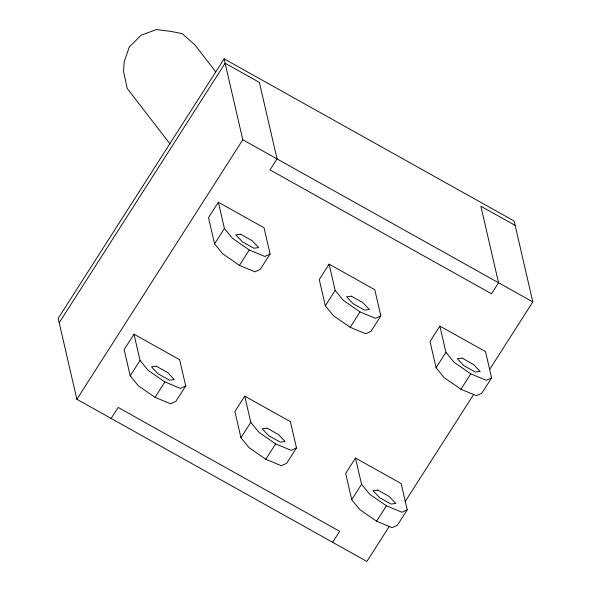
<?xml version="1.0" encoding="UTF-8"?>
<svg xmlns="http://www.w3.org/2000/svg" width="591" height="591" viewBox="0 0 591 591"><rect width="100%" height="100%" fill="white"/><g stroke="black" fill="none" stroke-linecap="round" stroke-linejoin="round"><path stroke-width="0.89" d="M489.592 369.523L532.809 301.927L514.126 221.012L224.115 58.849L58.191 318.372L76.874 399.287L366.885 561.45L389.24 526.485M59.203 322.745L225.119 63.222L259.375 82.378L277.046 158.913L270.013 169.912L491.527 293.771L498.553 282.771L480.882 206.237L515.138 225.385M76.874 399.287L242.79 139.764L224.115 58.849M133.987 334.188L124.147 349.584L130.205 375.832L138.316 385.753L155.056 397.344L170.614 403.808L175.874 401.363L185.714 385.967L179.657 359.727L133.987 334.188L140.045 360.436L148.164 370.358L164.904 381.949L180.454 388.413L185.714 385.967M218.352 202.233L208.512 217.628L214.57 243.869L222.689 253.79L239.429 265.381L254.98 271.853L260.239 269.407L270.087 254.012L264.029 227.764L218.352 202.233L224.41 228.473L232.529 238.395L249.269 249.986L264.827 256.457L270.087 254.012M130.205 375.832L140.045 360.436M214.57 243.869L224.41 228.473M111.123 418.435L118.156 407.443L339.662 531.302L332.637 542.294M155.056 397.344L164.904 381.949M239.429 265.381L249.269 249.986M244.74 396.118L234.9 411.513L240.958 437.754L249.077 447.683L265.81 459.273L281.368 465.738L286.628 463.292L296.475 447.897L290.417 421.656L244.74 396.118L250.798 422.358L258.917 432.287L275.657 443.878L291.215 450.342L296.475 447.897M329.106 264.155L319.266 279.55L325.323 305.798L333.442 315.72L350.182 327.311L365.733 333.782L370.993 331.337L380.84 315.941L374.783 289.693L329.106 264.155L335.163 290.403L343.282 300.324L360.022 311.915L375.58 318.386L380.84 315.941M240.958 437.754L250.798 422.358M325.323 305.798L335.163 290.403M265.81 459.273L275.657 443.878M350.182 327.311L360.022 311.915M355.494 458.047L345.654 473.443L351.711 499.683L359.83 509.612L376.57 521.203L392.121 527.667L397.381 525.222L407.229 509.826L401.171 483.586L355.494 458.047L361.552 484.288L369.671 494.216L386.411 505.807L401.969 512.271L407.229 509.826M439.867 326.084L430.019 341.48L436.077 367.728L444.196 377.649L460.936 389.24L476.494 395.704L481.754 393.259L491.594 377.863L485.536 351.623L439.867 326.084L445.924 352.332L454.036 362.253L470.776 373.844L486.334 380.308L491.594 377.863M351.711 499.683L361.552 484.288M436.077 367.728L445.924 352.332M376.57 521.203L386.411 505.807M460.936 389.24L470.776 373.844M405.138 501.619L473.694 394.389M242.79 139.764L532.809 301.927M215.759 71.866L194.897 44.82L182.146 33.643L171.021 31.412L156.334 29.55L141.079 35.238L129.333 46.955L124.25 61.56L123.534 71.43L127.213 88.451L170.068 144.012M240.663 234.258L235.831 234.856L242.413 241.837L253.835 248.22L258.666 247.622L252.084 240.648L240.663 234.258M351.416 296.187L346.585 296.785L353.167 303.767L364.588 310.149L369.419 309.551L362.837 302.57L351.416 296.187M156.297 366.221L151.466 366.819L158.048 373.8L169.462 380.183L174.301 379.585L167.718 372.603L156.297 366.221M462.177 358.116L457.338 358.715L463.92 365.696L475.341 372.079L480.173 371.48L473.59 364.499L462.177 358.116M267.051 428.15L262.219 428.748L268.802 435.73L280.223 442.112L285.054 441.514L278.472 434.533L267.051 428.15M377.804 490.079L372.973 490.678L379.555 497.652L390.976 504.042L395.807 503.443L389.225 496.462L377.804 490.079"/></g></svg>
